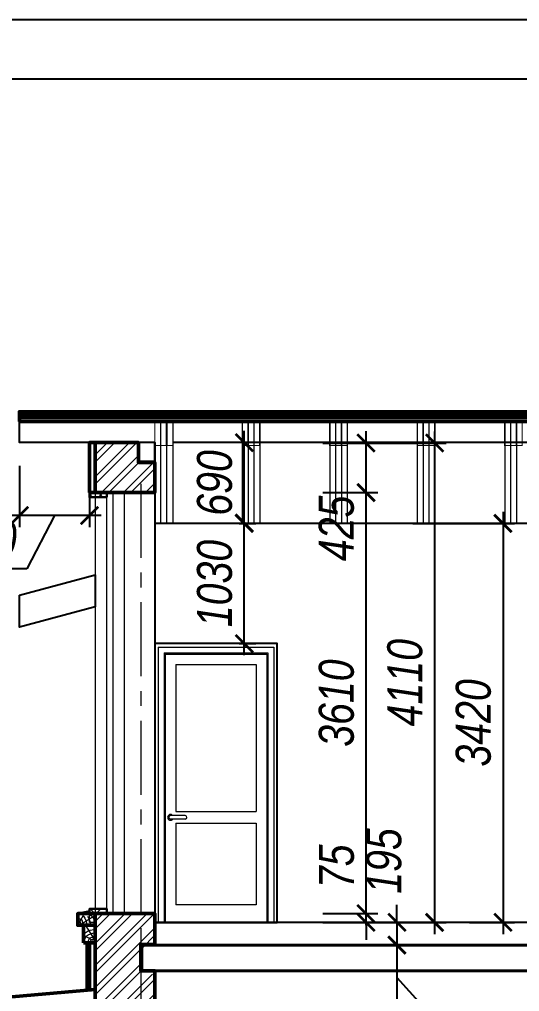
# Model space of a CAD drawing. Header units: millimetres. Extents: x 1582001 to 3303937, y 226471 to 491235.
# Drawn here: x 1882590 to 1886877, y 401720 to 410055 of the extents above; entities that cross this region are included whole.
import ezdxf

# ---------------------------------------------------------------- set-up
doc = ezdxf.new("R2010")
doc.units = ezdxf.units.MM
for name, pattern in [('CENTER', [50.8, 31.75, -6.35, 6.35, -6.35]), ('CONTI', [0]), ('невидимая', [9.525, 6.35, -3.175])]:
    doc.linetypes.add(name, pattern=pattern)
doc.layers.get('Defpoints').update_dxf_attribs({"color": 255, "lineweight": 30})
for name, color, linetype, lineweight in [('A-Wall-G', 22, 'Continuous', 50), ('Двери', 173, 'Continuous', 25), ('Кирпич', 253, 'Continuous', 9), ('Кровля', 232, 'Continuous', 25), ('Окна', 4, 'Continuous', 18), ('Оси', 251, 'CENTER', 9), ('Размеры', 7, 'Continuous', 18), ('Стены несущие', 7, 'Continuous', 40), ('Тонкая', 6, 'Continuous', 15), ('тонко', 200, 'Continuous', 13), ('Утеплитель', 145, 'Continuous', 9), ('Штриховка', 252, 'Continuous', 15)]:
    doc.layers.add(name, color=color, linetype=linetype, lineweight=lineweight)
doc.layers.add('Strichovki', color=251, linetype='Continuous')
doc.layers.add('Формуляр', color=138, linetype='Continuous')
doc.styles.add('Arch-Dim', font='ARIALNI.TTF', dxfattribs={"width": 0.98, "height": 300})
doc.styles.add('style', font='ARIALNI.TTF', dxfattribs={"width": 0.98, "height": 300})
doc.dimstyles.new('Aec-Arch-M-100', dxfattribs={"dimscale": 100, "dimtxt": 2.5, "dimasz": 1.5, "dimexe": 1.5, "dimexo": 1.5, "dimgap": 0.8, "dimtad": 1, "dimdec": 0, "dimzin": 3, "dimdsep": 46, "dimtxsty": 'Arch-Dim', "dimblk": 'ARCHTICK', "dimcen": 2.5, "dimazin": 2, "dimtfac": 0.75, "dimtdec": 0, "dimtix": 1, "dimtmove": 1, "dimatfit": 2, "dimfxl": 0, "dimtolj": 1, "dimtzin": 0, "dimarcsym": 0})
doc.dimstyles.new('М100', dxfattribs={"dimtxt": 600, "dimasz": 150, "dimexe": 100, "dimexo": 200, "dimgap": 100, "dimtad": 1, "dimdec": 0, "dimtxsty": 'style', "dimblk": 'ARCHTICK', "dimcen": 150, "dimdle": 100, "dimclrt": 256, "dimadec": 0, "dimazin": 0, "dimtfac": 1, "dimtdec": 0, "dimtmove": 1, "dimatfit": 3, "dimldrblk": 'NONE', "dimfxl": 0, "dimarcsym": 0})

# ---------------------------------------------------------------- blocks, each defined once
blk = doc.blocks.new('*U28')
h = blk.add_hatch()
h.set_pattern_fill('ANSI37', color=256, scale=20, angle=180, style=0)
h.set_pattern_definition([(225, (7204.86, 115358.71), (44.90128, -44.90128), []), (315, (7204.86, 115358.71), (44.90128, 44.90128), [])])
h.paths.add_polyline_path([(-3570.2, 50), (-3610.2, 50), (-3610.2, -100), (-3570.2, -100)])
h = blk.add_hatch()
h.set_pattern_fill('ANSI37', color=256, scale=20, angle=180, style=0)
h.set_pattern_definition([(225, (10215.04, 115358.71), (44.90128, -44.90128), []), (315, (10215.04, 115358.71), (44.90128, 44.90128), [])])
h.paths.add_polyline_path([(-40, 50), (-40, -50), (0, -50), (0, 50)])
for points in [[(0, -100), (-3610.2, -100), (-3610.2, 0), (0, 0)], [(0, -250), (-3610.2, -250), (-3610.2, -150), (0, -150)]]:
    blk.add_lwpolyline(points, close=True)
at = {"layer": 'Утеплитель', "lineweight": 30}
for points in [[(-3570.2, -100), (-3610.2, -100), (-3610.2, 50), (-3570.2, 50)], [(0, -100), (-40, -100), (-40, 50), (0, 50)]]:
    blk.add_lwpolyline(points, close=True, dxfattribs=at)
blk = doc.blocks.new('_ArchTick')
at = {"color": 0, "linetype": 'ByBlock', "const_width": 0.15}
blk.add_lwpolyline([(-0.5, -0.5), (0.5, 0.5)], dxfattribs=at)
blk = doc.blocks.new('*D574')
at = {"layer": 'Defpoints', "color": 0, "lineweight": -3, "transparency": 16777216}
for p in [(1885203.6, 402313.3), (1885203.6, 402118.3), (1885826.4, 402118.3)]:
    blk.add_point(p, dxfattribs=at)
at = {"layer": 'Размеры', "color": 0, "lineweight": -2, "transparency": 16777216}
for p, q in [((1885826.4, 402313.3), (1885826.4, 402463.3)), ((1885403.6, 402313.3), (1885926.4, 402313.3)), ((1885826.4, 402313.3), (1885826.4, 402118.3)), ((1885403.6, 402118.3), (1885926.4, 402118.3)), ((1885826.4, 402118.3), (1885826.4, 401968.3))]:
    blk.add_line(p, q, dxfattribs=at)
at = {"layer": 'Размеры', "color": 0, "lineweight": -2, "transparency": 16777216, "xscale": 150, "yscale": 150, "zscale": 150}
for p, rotation in [((1885826.4, 402313.3), 270), ((1885826.4, 402118.3), 90)]:
    blk.add_blockref('_ArchTick', p, dxfattribs=dict(at, rotation=rotation))
at = {"layer": 'Размеры', "transparency": 16777216, "insert": (1885715.2, 402839.5), "char_height": 300, "attachment_point": 5, "rotation": 90, "style": 'style'}
blk.add_mtext('195', dxfattribs=at)
blk = doc.blocks.new('_None')
blk = doc.blocks.new('*D575')
at = {"layer": 'Defpoints', "color": 0, "lineweight": -3, "ltscale": 100, "transparency": 16777216}
for p in [(1884992, 406423.3), (1885525.7, 402313.3), (1886148.5, 402313.3)]:
    blk.add_point(p, dxfattribs=at)
at = {"layer": 'Размеры', "color": 0, "lineweight": -2, "ltscale": 100, "transparency": 16777216}
for p, q in [((1886148.5, 406523.3), (1886148.5, 402213.3)), ((1885192, 406423.3), (1886248.5, 406423.3)), ((1885725.7, 402313.3), (1886248.5, 402313.3))]:
    blk.add_line(p, q, dxfattribs=at)
at = {"layer": 'Размеры', "color": 0, "lineweight": -2, "ltscale": 100, "transparency": 16777216, "xscale": 150, "yscale": 150, "zscale": 150}
for p, rotation in [((1886148.5, 406423.3), 90), ((1886148.5, 402313.3), 270)]:
    blk.add_blockref('_ArchTick', p, dxfattribs=dict(at, rotation=rotation))
at = {"layer": 'Размеры', "ltscale": 100, "transparency": 16777216, "insert": (1885895.3, 404368.3), "char_height": 300, "attachment_point": 5, "rotation": 90, "style": 'style'}
blk.add_mtext('4110', dxfattribs=at)
blk = doc.blocks.new('*D576')
at = {"layer": 'Defpoints', "color": 0, "lineweight": -3, "transparency": 16777216}
for p in [(1884992, 402388.3), (1885561.5, 402388.3), (1884992, 402313.3)]:
    blk.add_point(p, dxfattribs=at)
at = {"layer": 'Размеры', "color": 0, "lineweight": -2, "transparency": 16777216}
for p, q in [((1885561.5, 402388.3), (1885561.5, 402538.3)), ((1885192, 402388.3), (1885661.5, 402388.3)), ((1885561.5, 402313.3), (1885561.5, 402388.3)), ((1885192, 402313.3), (1885661.5, 402313.3)), ((1885561.5, 402313.3), (1885561.5, 402163.3))]:
    blk.add_line(p, q, dxfattribs=at)
at = {"layer": 'Размеры', "color": 0, "lineweight": -2, "transparency": 16777216, "xscale": 150, "yscale": 150, "zscale": 150}
for p, rotation in [((1885561.5, 402388.3), 270), ((1885561.5, 402313.3), 90)]:
    blk.add_blockref('_ArchTick', p, dxfattribs=dict(at, rotation=rotation))
at = {"layer": 'Размеры', "transparency": 16777216, "insert": (1885308.9, 402794.2), "char_height": 300, "attachment_point": 5, "rotation": 90, "style": 'style'}
blk.add_mtext('75', dxfattribs=at)
blk = doc.blocks.new('*D577')
at = {"layer": 'Defpoints', "color": 0, "lineweight": -3, "transparency": 16777216}
for p in [(1884992, 405998.3), (1885561.5, 405998.3), (1884992, 402388.3)]:
    blk.add_point(p, dxfattribs=at)
at = {"layer": 'Размеры', "color": 0, "lineweight": -2, "transparency": 16777216}
for p, q in [((1885561.5, 402288.3), (1885561.5, 406098.3)), ((1885192, 405998.3), (1885661.5, 405998.3)), ((1885192, 402388.3), (1885661.5, 402388.3))]:
    blk.add_line(p, q, dxfattribs=at)
at = {"layer": 'Размеры', "color": 0, "lineweight": -2, "transparency": 16777216, "xscale": 150, "yscale": 150, "zscale": 150}
for p, rotation in [((1885561.5, 405998.3), 90), ((1885561.5, 402388.3), 270)]:
    blk.add_blockref('_ArchTick', p, dxfattribs=dict(at, rotation=rotation))
at = {"layer": 'Размеры', "transparency": 16777216, "insert": (1885308.3, 404193.3), "char_height": 300, "attachment_point": 5, "rotation": 90, "style": 'style'}
blk.add_mtext('3610', dxfattribs=at)
blk = doc.blocks.new('*D578')
at = {"layer": 'Defpoints', "color": 0, "lineweight": -3, "transparency": 16777216}
for p in [(1884992, 406423.5), (1885561.5, 406423.5), (1884992, 405998.5)]:
    blk.add_point(p, dxfattribs=at)
at = {"layer": 'Размеры', "color": 0, "lineweight": -2, "transparency": 16777216}
for p, q in [((1885561.5, 405898.5), (1885561.5, 406523.5)), ((1885192, 406423.5), (1885661.5, 406423.5)), ((1885192, 405998.5), (1885661.5, 405998.5))]:
    blk.add_line(p, q, dxfattribs=at)
at = {"layer": 'Размеры', "color": 0, "lineweight": -2, "transparency": 16777216, "xscale": 150, "yscale": 150, "zscale": 150}
for p, rotation in [((1885561.5, 406423.5), 90), ((1885561.5, 405998.5), 270)]:
    blk.add_blockref('_ArchTick', p, dxfattribs=dict(at, rotation=rotation))
at = {"layer": 'Размеры', "transparency": 16777216, "insert": (1885308.3, 405691.5), "char_height": 300, "attachment_point": 5, "rotation": 90, "style": 'style'}
blk.add_mtext('425', dxfattribs=at)
blk = doc.blocks.new('*D579')
at = {"layer": 'Defpoints', "color": 0, "lineweight": -3, "transparency": 16777216}
for p in [(1885761.5, 405733.3), (1886248.5, 402313.3), (1886735.5, 402313.3)]:
    blk.add_point(p, dxfattribs=at)
at = {"layer": 'Размеры', "color": 0, "lineweight": -2, "transparency": 16777216}
for p, q in [((1886735.5, 405833.3), (1886735.5, 402213.3)), ((1885961.5, 405733.3), (1886835.5, 405733.3)), ((1886448.5, 402313.3), (1886835.5, 402313.3))]:
    blk.add_line(p, q, dxfattribs=at)
at = {"layer": 'Размеры', "color": 0, "lineweight": -2, "transparency": 16777216, "xscale": 150, "yscale": 150, "zscale": 150}
for p, rotation in [((1886735.5, 405733.3), 90), ((1886735.5, 402313.3), 270)]:
    blk.add_blockref('_ArchTick', p, dxfattribs=dict(at, rotation=rotation))
at = {"layer": 'Размеры', "transparency": 16777216, "insert": (1886482.3, 404023.3), "char_height": 300, "attachment_point": 5, "rotation": 90, "style": 'style'}
blk.add_mtext('3420', dxfattribs=at)
blk = doc.blocks.new('*D586')
at = {"layer": 'Defpoints', "color": 0, "lineweight": -3, "transparency": 16777216}
for p in [(1882589.9, 406426.3), (1883189.9, 406426.3), (1882589.9, 405801.3)]:
    blk.add_point(p, dxfattribs=at)
at = {"layer": 'Размеры', "color": 0, "lineweight": -2, "transparency": 16777216}
for p, q in [((1882589.9, 406226.3), (1882589.9, 405701.3)), ((1883189.9, 406226.3), (1883189.9, 405701.3)), ((1883289.9, 405801.3), (1882489.9, 405801.3)), ((1882889.9, 405801.3), (1882654.4, 405345)), ((1882654.4, 405345), (1881917.3, 405345))]:
    blk.add_line(p, q, dxfattribs=at)
at = {"layer": 'Размеры', "color": 0, "lineweight": -2, "transparency": 16777216, "xscale": 150, "yscale": 150, "zscale": 150, "rotation": 180}
blk.add_blockref('_ArchTick', (1882589.9, 405801.3), dxfattribs=at)
at = {"layer": 'Размеры', "color": 0, "lineweight": -2, "transparency": 16777216, "xscale": 150, "yscale": 150, "zscale": 150}
blk.add_blockref('_ArchTick', (1883189.9, 405801.3), dxfattribs=at)
at = {"layer": 'Размеры', "transparency": 16777216, "insert": (1882285.9, 405598.2), "char_height": 300, "attachment_point": 5, "style": 'style'}
blk.add_mtext('600', dxfattribs=at)
blk = doc.blocks.new('*D587')
at = {"layer": 'Defpoints', "color": 0, "lineweight": -3, "transparency": 16777216}
for p in [(1881555.4, 405998.3), (1882589.9, 405998.3), (1882589.9, 405038.3)]:
    blk.add_point(p, dxfattribs=at)
at = {"layer": 'Размеры', "color": 0, "lineweight": -2, "transparency": 16777216}
for p, q in [((1881555.4, 404938.3), (1881555.4, 406098.3)), ((1882389.9, 405998.3), (1881455.4, 405998.3)), ((1882389.9, 405038.3), (1881455.4, 405038.3))]:
    blk.add_line(p, q, dxfattribs=at)
at = {"layer": 'Размеры', "color": 0, "lineweight": -2, "transparency": 16777216, "xscale": 150, "yscale": 150, "zscale": 150}
for p, rotation in [((1881555.4, 405998.3), 90), ((1881555.4, 405038.3), 270)]:
    blk.add_blockref('_ArchTick', p, dxfattribs=dict(at, rotation=rotation))
at = {"layer": 'Размеры', "transparency": 16777216, "insert": (1881302.2, 405518.3), "char_height": 300, "attachment_point": 5, "rotation": 90, "style": 'style'}
blk.add_mtext('960', dxfattribs=at)
blk = doc.blocks.new('*D589')
at = {"layer": 'Defpoints', "color": 0, "lineweight": -3, "transparency": 16777216}
for p in [(1882589.9, 405038.3), (1881555.4, 402388.3), (1882289.9, 402388.3)]:
    blk.add_point(p, dxfattribs=at)
at = {"layer": 'Размеры', "color": 0, "lineweight": -2, "transparency": 16777216}
for p, q in [((1881555.4, 405138.3), (1881555.4, 402288.3)), ((1882389.9, 405038.3), (1881455.4, 405038.3)), ((1882089.9, 402388.3), (1881455.4, 402388.3))]:
    blk.add_line(p, q, dxfattribs=at)
at = {"layer": 'Размеры', "color": 0, "lineweight": -2, "transparency": 16777216, "xscale": 150, "yscale": 150, "zscale": 150}
for p, rotation in [((1881555.4, 405038.3), 90), ((1881555.4, 402388.3), 270)]:
    blk.add_blockref('_ArchTick', p, dxfattribs=dict(at, rotation=rotation))
at = {"layer": 'Размеры', "transparency": 16777216, "insert": (1881302.2, 403713.3), "char_height": 300, "attachment_point": 5, "rotation": 90, "style": 'style'}
blk.add_mtext('2650', dxfattribs=at)
blk = doc.blocks.new('*D814')
at = {"layer": 'Defpoints', "color": 0, "lineweight": -3, "transparency": 16777216}
for p in [(1884274.9, 405733.6), (1884517.2, 405733.6), (1884274.9, 404703.3)]:
    blk.add_point(p, dxfattribs=at)
at = {"layer": 'Размеры', "color": 0, "lineweight": -2, "transparency": 16777216}
for p, q in [((1884517.2, 404603.3), (1884517.2, 405833.6)), ((1884474.9, 405733.6), (1884617.2, 405733.6)), ((1884474.9, 404703.3), (1884617.2, 404703.3))]:
    blk.add_line(p, q, dxfattribs=at)
at = {"layer": 'Размеры', "color": 0, "lineweight": -2, "transparency": 16777216, "xscale": 150, "yscale": 150, "zscale": 150}
for p, rotation in [((1884517.2, 405733.6), 90), ((1884517.2, 404703.3), 270)]:
    blk.add_blockref('_ArchTick', p, dxfattribs=dict(at, rotation=rotation))
at = {"layer": 'Размеры', "transparency": 16777216, "insert": (1884264, 405218.5), "char_height": 300, "attachment_point": 5, "rotation": 90, "style": 'style'}
blk.add_mtext('1030', dxfattribs=at)
blk = doc.blocks.new('*D815')
at = {"layer": 'Defpoints', "color": 0, "lineweight": -3, "transparency": 16777216}
for p in [(1884517.2, 406426.3), (1889993.6, 406426.3), (1884274.9, 405736.6)]:
    blk.add_point(p, dxfattribs=at)
at = {"layer": 'Размеры', "color": 0, "lineweight": -2, "transparency": 16777216}
for p, q in [((1884517.2, 405636.6), (1884517.2, 406526.3)), ((1889793.6, 406426.3), (1884417.2, 406426.3)), ((1884474.9, 405736.6), (1884617.2, 405736.6))]:
    blk.add_line(p, q, dxfattribs=at)
at = {"layer": 'Размеры', "color": 0, "lineweight": -2, "transparency": 16777216, "xscale": 150, "yscale": 150, "zscale": 150}
for p, rotation in [((1884517.2, 406426.3), 90), ((1884517.2, 405736.6), 270)]:
    blk.add_blockref('_ArchTick', p, dxfattribs=dict(at, rotation=rotation))
at = {"layer": 'Размеры', "transparency": 16777216, "insert": (1884264, 406080.9), "char_height": 300, "attachment_point": 5, "rotation": 90, "style": 'style'}
blk.add_mtext('690', dxfattribs=at)
blk = doc.blocks.new('*D816')
at = {"color": 0, "lineweight": -2, "ltscale": 100, "transparency": 16777216}
for p, q in [((1885826.4, 402118.3), (1885826.4, 401563.3)), ((1885866.1, 402118.3), (1885976.4, 402118.3)), ((1885826.4, 401840.8), (1886291.6, 401327)), ((1885474.1, 401563.3), (1885976.4, 401563.3)), ((1886291.6, 401327), (1886291.6, 400617.3))]:
    blk.add_line(p, q, dxfattribs=at)
at = {"layer": 'Defpoints', "color": 0, "lineweight": -3, "ltscale": 100, "transparency": 16777216}
for p in [(1885716.1, 402118.3), (1885324.1, 401563.3), (1885826.4, 401563.3)]:
    blk.add_point(p, dxfattribs=at)
at = {"color": 0, "lineweight": -2, "ltscale": 100, "transparency": 16777216, "xscale": 150, "yscale": 150, "zscale": 150}
for p, rotation in [((1885826.4, 402118.3), 90), ((1885826.4, 401563.3), 270)]:
    blk.add_blockref('_ArchTick', p, dxfattribs=dict(at, rotation=rotation))
at = {"color": 0, "ltscale": 100, "transparency": 16777216, "insert": (1886058.4, 400972.1), "char_height": 300, "attachment_point": 5, "rotation": 90, "style": 'Arch-Dim'}
blk.add_mtext('\\A1;400', dxfattribs=at)

msp = doc.modelspace()

# ---------------------------------------------------------------- hatches: boundary and pattern name
at = {"layer": 'Кирпич'}
h = msp.add_hatch(dxfattribs=at)
h.set_pattern_fill('ANSI32', color=0, scale=14, style=0)
h.set_pattern_definition([(45, (345157.06, 64436.65), (-94.292689, 94.292689), []), (45, (345219.93, 64436.65), (-94.292689, 94.292689), [])])
h.paths.add_polyline_path([(1883239.9, 406426.3), (1883609.9, 406426.3), (1883609.9, 406256.3), (1883749.9, 406256.3), (1883749.9, 405998.5), (1883239.9, 405998.5)])
h = msp.add_hatch(dxfattribs=at)
h.set_pattern_fill('ANSI32', color=0, scale=14, style=0)
h.set_pattern_definition([(45, (521407.74, 138055.65), (-94.292689, 94.292689), []), (45, (521470.6, 138055.65), (-94.292689, 94.292689), [])])
h.paths.add_polyline_path([(1883749.9, 402388.3), (1883629.9, 402388.3), (1883629.9, 402093.3), (1883749.9, 402093.3)])
h.paths.add_polyline_path([(1883629.9, 402388.3), (1883239.9, 402388.3), (1883239.9, 402313.3), (1883239.9, 402063.3), (1883239.9, 401738.3), (1883239.9, 401563.3), (1883629.9, 401563.3)])
h.paths.add_polyline_path([(1883749.9, 401868.3), (1883629.9, 401868.3), (1883629.9, 401563.3), (1883749.9, 401563.3)])

# ---------------------------------------------------------------- linework, layer by layer
for p, q in [((1883749.9, 406083.3), (1883749.9, 402388.3)), ((1890489.9, 402313.3), (1883749.9, 402313.3))]:
    msp.add_line(p, q)
at = {"layer": 'A-Wall-G', "color": 0, "ltscale": 100}
for p, q in [((1890439.9, 406666.3), (1882589.9, 406666.3)), ((1890439.9, 406641.3), (1882589.9, 406641.3)), ((1883239.9, 401738.3), (1881839.9, 401613.3))]:
    msp.add_line(p, q, dxfattribs=at)
at = {"layer": 'A-Wall-G', "ltscale": 100}
for p, q in [((1883169.9, 402388.3), (1883749.9, 402388.3)), ((1883169.9, 402388.3), (1883749.9, 402388.3)), ((1883239.9, 402288.3), (1883089.9, 402288.3)), ((1883239.9, 402288.3), (1883089.9, 402288.3)), ((1883139.9, 402288.3), (1883139.9, 402138.3)), ((1883139.9, 402288.3), (1883139.9, 402138.3)), ((1883139.9, 402138.3), (1883239.9, 402138.3)), ((1883139.9, 402138.3), (1883239.9, 402138.3)), ((1883169.9, 402138.3), (1883169.9, 401988.3)), ((1883169.9, 402138.3), (1883169.9, 401732.1)), ((1883189.9, 402138.3), (1883189.9, 401988.3)), ((1883189.9, 402138.3), (1883189.9, 401733.9))]:
    msp.add_line(p, q, dxfattribs=at)
at = {"layer": 'A-Wall-G', "color": 0, "ltscale": 100}
msp.add_lwpolyline([(1882589.9, 406606.3), (1882589.9, 406691.3), (1890439.9, 406691.3), (1890439.9, 406606.3), (1882589.9, 406606.3)], dxfattribs=at)
at = {"layer": 'A-Wall-G', "ltscale": 100}
msp.add_lwpolyline([(1883189.9, 405998.5), (1883239.9, 405998.5), (1883239.9, 406426.3), (1883189.9, 406426.3)], close=True, dxfattribs=at)
for points in [[(1883239.9, 406426.3), (1883609.9, 406426.3), (1883609.9, 406256.3), (1883749.9, 406256.3), (1883749.9, 405998.5), (1883749.9, 405998.5), (1883749.9, 405998.5), (1883749.9, 405998.5), (1883749.9, 405998.5), (1883239.9, 405998.5), (1883239.9, 406426.3)], [(1883239.9, 402288.3), (1883089.9, 402288.3), (1883089.9, 402388.3), (1883239.9, 402388.3), (1883239.9, 402288.3)], [(1883239.9, 402288.3), (1883089.9, 402288.3), (1883089.9, 402388.3), (1883239.9, 402388.3), (1883239.9, 402288.3)], [(1883239.9, 401463.3), (1883239.9, 402388.3), (1883749.9, 402388.3), (1883749.9, 402123.3), (1883629.9, 402123.3), (1883629.9, 401898.3), (1883749.9, 401898.3), (1883749.9, 401563.3)]]:
    msp.add_lwpolyline(points, dxfattribs=at)
at = {"layer": 'Strichovki'}
msp.add_line((1883189.9, 402408.3), (1883089.9, 402388.3), dxfattribs=at)
at = {"layer": 'Двери', "color": 0}
msp.add_lwpolyline([(1883749.9, 402313.3), (1884799.9, 402313.3), (1884799.9, 404703.3), (1883749.9, 404703.3)], close=True, dxfattribs=at)
at = {"layer": 'Кровля'}
for points in [[(1882589.9, 406606.3), (1890629.9, 406606.3), (1890629.9, 406426.3), (1889939.9, 406426.3)], [(1883749.9, 406426.3), (1882589.9, 406426.3), (1882589.9, 406606.3)], [(1883749.9, 406426.3), (1883749.9, 406426.3), (1883749.9, 405735.6), (1890489.9, 405735.6), (1890489.9, 406426.3), (1889939.9, 406426.3)], [(1883799.9, 406426.3), (1883799.9, 406426.3)], [(1883799.9, 406426.3), (1883799.9, 406426.3)], [(1883856.2, 406426.3), (1883849.9, 406426.3)], [(1883856.2, 406426.3), (1883849.9, 406426.3)], [(1884599.9, 406426.3), (1883906.2, 406426.3)], [(1884599.9, 406426.3), (1883906.2, 406426.3)], [(1885249.9, 406426.3), (1884649.9, 406426.3)], [(1885249.9, 406426.3), (1884649.9, 406426.3)], [(1885299.9, 406426.3), (1885299.9, 406426.3)], [(1885299.9, 406426.3), (1885299.9, 406426.3)], [(1885349.9, 406426.3), (1885349.9, 406426.3)], [(1885349.9, 406426.3), (1885349.9, 406426.3)], [(1885999.9, 406426.3), (1885399.9, 406426.3)], [(1885999.9, 406426.3), (1885399.9, 406426.3)], [(1886049.9, 406426.3), (1886049.9, 406426.3)], [(1886049.9, 406426.3), (1886049.9, 406426.3)], [(1886099.9, 406426.3), (1886099.9, 406426.3)], [(1886099.9, 406426.3), (1886099.9, 406426.3)], [(1886749.9, 406426.3), (1886149.9, 406426.3)], [(1886749.9, 406426.3), (1886149.9, 406426.3)], [(1886799.9, 406426.3), (1886799.9, 406426.3)], [(1886799.9, 406426.3), (1886799.9, 406426.3)], [(1886849.9, 406426.3), (1886849.9, 406426.3)], [(1886849.9, 406426.3), (1886849.9, 406426.3)], [(1882589.9, 405118.7), (1883239.9, 405293.2), (1883239.9, 405018.9), (1882589.9, 404844.7), (1882589.9, 405118.7)]]:
    msp.add_lwpolyline(points, dxfattribs=at)
msp.add_lwpolyline([(1883609.9, 406266.3), (1883749.9, 406266.3), (1883749.9, 406426.3), (1883609.9, 406426.3)], close=True, dxfattribs=at)
at = {"layer": 'Оси', "ltscale": 20}
msp.add_line((1883629.9, 406074.4), (1883629.9, 397034.3), dxfattribs=at)
at = {"layer": 'Размеры', "color": 0, "ltscale": 100}
for points in [[(1883799.9, 406606.3), (1883799.9, 405735.6)], [(1883849.9, 406606.3), (1883849.9, 405735.6)], [(1883906.2, 406606.3), (1883906.2, 405735.6)], [(1884499.9, 406606.3), (1884499.9, 405735.6)], [(1884549.9, 406606.3), (1884549.9, 405735.6)], [(1884599.9, 406606.3), (1884599.9, 405735.6)], [(1884649.9, 406606.3), (1884649.9, 405735.6)], [(1885249.9, 406606.3), (1885249.9, 405735.6)], [(1885299.9, 406606.3), (1885299.9, 405735.6)], [(1885349.9, 406606.3), (1885349.9, 405735.6)], [(1885399.9, 406606.3), (1885399.9, 405735.6)], [(1885999.9, 406606.3), (1885999.9, 405735.6)], [(1886049.9, 406606.3), (1886049.9, 405735.6)], [(1886099.9, 406606.3), (1886099.9, 405735.6)], [(1886149.9, 406606.3), (1886149.9, 405735.6)], [(1886749.9, 406606.3), (1886749.9, 405735.6)], [(1886799.9, 406606.3), (1886799.9, 405735.6)], [(1886849.9, 406606.3), (1886849.9, 405735.6)]]:
    msp.add_lwpolyline(points, dxfattribs=at)
at = {"layer": 'Стены несущие'}
msp.add_lwpolyline([(1883639.9, 401898.3), (1890599.9, 401898.3), (1890599.9, 402118.3), (1883639.9, 402118.3)], close=True, dxfattribs=at)
at = {"layer": 'Тонкая'}
for points, const_width in [([(1883749.9, 406606.3), (1883749.9, 406401.4), (1883799.9, 406401.4), (1883799.9, 406606.3), (1883749.9, 406606.3)], 10), ([(1883799.9, 406606.3), (1883799.9, 406401.4), (1883849.9, 406401.4), (1883849.9, 406606.3), (1883799.9, 406606.3)], 10), ([(1883856.2, 406606.3), (1883856.2, 406401.4), (1883906.2, 406401.4), (1883906.2, 406606.3), (1883856.2, 406606.3)], 10), ([(1884499.9, 406606.3), (1884499.9, 406401.4), (1884549.9, 406401.4), (1884549.9, 406606.3), (1884499.9, 406606.3)], 10), ([(1884549.9, 406606.3), (1884549.9, 406401.4), (1884599.9, 406401.4), (1884599.9, 406606.3), (1884549.9, 406606.3)], 10), ([(1884599.9, 406606.3), (1884599.9, 406401.4), (1884649.9, 406401.4), (1884649.9, 406606.3), (1884599.9, 406606.3)], 10), ([(1885249.9, 406606.3), (1885249.9, 406401.4), (1885299.9, 406401.4), (1885299.9, 406606.3), (1885249.9, 406606.3)], 10), ([(1885299.9, 406606.3), (1885299.9, 406401.4), (1885349.9, 406401.4), (1885349.9, 406606.3), (1885299.9, 406606.3)], 10), ([(1885349.9, 406606.3), (1885349.9, 406401.4), (1885399.9, 406401.4), (1885399.9, 406606.3), (1885349.9, 406606.3)], 10), ([(1885999.9, 406606.3), (1885999.9, 406401.4), (1886049.9, 406401.4), (1886049.9, 406606.3), (1885999.9, 406606.3)], 10), ([(1886049.9, 406606.3), (1886049.9, 406401.4), (1886099.9, 406401.4), (1886099.9, 406606.3), (1886049.9, 406606.3)], 10), ([(1886099.9, 406606.3), (1886099.9, 406401.4), (1886149.9, 406401.4), (1886149.9, 406606.3), (1886099.9, 406606.3)], 10), ([(1886749.9, 406606.3), (1886749.9, 406401.4), (1886799.9, 406401.4), (1886799.9, 406606.3), (1886749.9, 406606.3)], 10), ([(1886799.9, 406606.3), (1886799.9, 406401.4), (1886849.9, 406401.4), (1886849.9, 406606.3), (1886799.9, 406606.3)], 10), ([(1886849.9, 406606.3), (1886849.9, 406401.4), (1886899.9, 406401.4), (1886899.9, 406606.3), (1886849.9, 406606.3)], 10), ([(1883189.9, 402428.3), (1883189.9, 402408.3), (1883085.4, 402389.8), (1883085.4, 402380.7), (1883087.2, 402385.1), (1883088.6, 402383.9)], 1), ([(1883189.9, 402428.3), (1883189.9, 402408.3), (1883085.4, 402389.8), (1883085.4, 402380.7), (1883087.2, 402385.1), (1883088.6, 402383.9)], 1)]:
    msp.add_lwpolyline(points, dxfattribs=dict(at, const_width=const_width))
at = {"layer": 'тонко', "color": 0, "linetype": 'невидимая', "ltscale": 50}
for p, q in [((1884799.9, 404703.3), (1883749.9, 404703.3)), ((1883749.9, 404703.3), (1883749.9, 402313.3)), ((1884799.9, 404703.3), (1884799.9, 402313.3))]:
    msp.add_line(p, q, dxfattribs=at)
at = {"layer": 'тонко', "color": 0}
for p, q in [((1883779.9, 404673.3), (1883779.9, 402313.3)), ((1883779.9, 404673.3), (1884769.9, 404673.3)), ((1884769.9, 404673.3), (1884769.9, 402313.3)), ((1883829.9, 404623.3), (1883829.9, 402313.3)), ((1883829.9, 404623.3), (1884719.9, 404623.3)), ((1883839.9, 404613.3), (1883839.9, 402313.3)), ((1883839.9, 404613.3), (1884709.9, 404613.3)), ((1884709.9, 404613.3), (1884709.9, 402313.3)), ((1884719.9, 404623.3), (1884719.9, 402313.3)), ((1883929.9, 404523.3), (1883929.9, 403263.3)), ((1883929.9, 404523.3), (1884619.9, 404523.3)), ((1884619.9, 404523.3), (1884619.9, 403263.3)), ((1883929.9, 403263.3), (1884619.9, 403263.3)), ((1884010.4, 403228.3), (1883885.4, 403228.3)), ((1884010.4, 403198.3), (1883885.4, 403198.3)), ((1883929.9, 403163.3), (1883929.9, 402463.3)), ((1883929.9, 403163.3), (1884619.9, 403163.3)), ((1884619.9, 403163.3), (1884619.9, 402463.3)), ((1884619.9, 402463.3), (1883929.9, 402463.3)), ((1884799.9, 402313.3), (1883749.9, 402313.3))]:
    msp.add_line(p, q, dxfattribs=at)
for centre, radius, start, end in [((1883885.4, 403213.3), 25, 36.8699, 323.1301), ((1883885.4, 403213.3), 15, 90, 270), ((1884010.4, 403213.3), 15, 270, 90)]:
    msp.add_arc(centre, radius, start, end, dxfattribs=at)
at = {"layer": 'Утеплитель'}
msp.add_lwpolyline([(1883189.9, 402388.3), (1883239.9, 402388.3), (1883239.9, 402313.3), (1883189.9, 402313.3)], close=True, dxfattribs=at)
at = {"layer": 'Формуляр'}
msp.add_lwpolyline([(1876000.3, 410054.8), (1918000.3, 410054.8), (1918000.3, 380354.9), (1876000.3, 380354.9)], close=True, dxfattribs=at)
at = {"layer": 'Формуляр', "color": 0}
msp.add_lwpolyline([(1878000.3, 380854.9), (1878000.3, 409544.8), (1917500.3, 409544.8), (1917500.3, 380854.9)], close=True, dxfattribs=at)
at = {"layer": 'Штриховка', "linetype": 'CONTI', "ltscale": 20}
for p, q in [((1883089.6, 402351.1), (1883112.3, 402341.7)), ((1883089.6, 402351.1), (1883112.3, 402341.7)), ((1883089.6, 402331.2), (1883108.1, 402323.5)), ((1883089.6, 402331.2), (1883108.1, 402323.5)), ((1883102.8, 402309.9), (1883139, 402373.8)), ((1883102.8, 402309.9), (1883139, 402373.8)), ((1883108.1, 402323.5), (1883112.8, 402311)), ((1883108.1, 402323.5), (1883112.8, 402311)), ((1883112.3, 402341.7), (1883125.6, 402336.2)), ((1883112.3, 402341.7), (1883125.6, 402336.2)), ((1883122.9, 402300.8), (1883230.1, 402368.1)), ((1883122.9, 402300.8), (1883230.1, 402368.1)), ((1883125.6, 402336.2), (1883131.1, 402315.2)), ((1883125.6, 402336.2), (1883131.1, 402315.2)), ((1883131.1, 402315.2), (1883130.5, 402297)), ((1883131.1, 402315.2), (1883130.5, 402297)), ((1883137.8, 402366.2), (1883149.8, 402349.5)), ((1883137.8, 402366.2), (1883149.8, 402349.5)), ((1883149.8, 402349.5), (1883159.7, 402330.3)), ((1883149.8, 402349.5), (1883159.7, 402330.3)), ((1883159.7, 402330.3), (1883167.5, 402301.1)), ((1883159.7, 402330.3), (1883167.5, 402301.1)), ((1883174.3, 402366.2), (1883183.1, 402350.6)), ((1883174.3, 402366.2), (1883183.1, 402350.6)), ((1883183.1, 402350.6), (1883189.6, 402333.4)), ((1883183.1, 402350.6), (1883189.6, 402333.4)), ((1883189.6, 402333.4), (1883196.9, 402301.2)), ((1883189.6, 402333.4), (1883196.9, 402301.2)), ((1883190.7, 402382.1), (1883213.7, 402366.9)), ((1883190.7, 402382.1), (1883213.7, 402366.9)), ((1883213.7, 402366.9), (1883225.6, 402343.9)), ((1883213.7, 402366.9), (1883225.6, 402343.9)), ((1883100.9, 402298.5), (1883120.3, 402288.3)), ((1883100.9, 402298.5), (1883120.3, 402288.3)), ((1883112.8, 402295.9), (1883111.2, 402288.3)), ((1883112.8, 402295.9), (1883111.2, 402288.3)), ((1883112.8, 402311), (1883112.8, 402295.9)), ((1883112.8, 402311), (1883112.8, 402295.9)), ((1883130.5, 402297), (1883130.5, 402288.3)), ((1883130.5, 402297), (1883130.5, 402288.3)), ((1883227.5, 402179.3), (1883160.1, 402286.5)), ((1883227.5, 402179.3), (1883160.1, 402286.5)), ((1883162.1, 402230.6), (1883177.7, 402239.5)), ((1883162.1, 402230.6), (1883177.7, 402239.5)), ((1883177.7, 402239.5), (1883194.8, 402246)), ((1883177.7, 402239.5), (1883194.8, 402246)), ((1883194.8, 402246), (1883227, 402253.2)), ((1883194.8, 402246), (1883227, 402253.2)), ((1883196.9, 402301.2), (1883199.3, 402288.3)), ((1883196.9, 402301.2), (1883199.3, 402288.3)), ((1883146.1, 402213.5), (1883162.1, 402230.6)), ((1883146.1, 402213.5), (1883162.1, 402230.6)), ((1883146.1, 402157.2), (1883162.1, 402194.2)), ((1883146.1, 402157.2), (1883162.1, 402194.2)), ((1883218.3, 402159.1), (1883154.5, 402195.4)), ((1883218.3, 402159.1), (1883154.5, 402195.4)), ((1883162.1, 402194.2), (1883178.7, 402206.2)), ((1883162.1, 402194.2), (1883178.7, 402206.2)), ((1883177.2, 402146), (1883186.5, 402168.7)), ((1883177.2, 402146), (1883186.5, 402168.7)), ((1883178.7, 402206.2), (1883198, 402216.1)), ((1883178.7, 402206.2), (1883198, 402216.1)), ((1883186.5, 402168.7), (1883192, 402181.9)), ((1883186.5, 402168.7), (1883192, 402181.9)), ((1883192, 402181.9), (1883213, 402187.4)), ((1883192, 402181.9), (1883213, 402187.4)), ((1883197, 402146), (1883204.7, 402164.5)), ((1883197, 402146), (1883204.7, 402164.5)), ((1883198, 402216.1), (1883227.1, 402223.9)), ((1883198, 402216.1), (1883227.1, 402223.9)), ((1883204.7, 402164.5), (1883217.2, 402169.2)), ((1883204.7, 402164.5), (1883217.2, 402169.2)), ((1883213, 402187.4), (1883231.3, 402186.9)), ((1883213, 402187.4), (1883231.3, 402186.9)), ((1883217.2, 402169.2), (1883232.3, 402169.2)), ((1883217.2, 402169.2), (1883232.3, 402169.2))]:
    msp.add_line(p, q, dxfattribs=at)

# ---------------------------------------------------------------- block references
at = {"layer": 'Окна', "xscale": -1, "rotation": 90}
msp.add_blockref('*U28', (1883239.9, 402388.3), dxfattribs=at)

# ---------------------------------------------------------------- dimensions: what is measured, and where the dimension line sits
at = {"ltscale": 100}
dim = msp.add_linear_dim(base=(1885826.4, 401563.3), p1=(1885716.1, 402118.3), p2=(1885324.1, 401563.3), angle=90, text='400', dimstyle='Aec-Arch-M-100', override={"dimscale": 100, "dimsah": 1}, dxfattribs=at)
dim.commit()
dim.dimension.update_dxf_attribs({"geometry": '*D816', "text_midpoint": (1886291.6, 401247), "dimtype": 160})
at = {"layer": 'Размеры'}
for base, p1, p2, picture, middle in [((1884517.2, 406426.3), (1884274.9, 405736.6), (1889993.6, 406426.3), '*D815', (1884517.2, 406080.9)), ((1885561.5, 406423.5), (1884992, 405998.5), (1884992, 406423.5), '*D578', (1885561.5, 405691.5)), ((1885826.4, 402118.3), (1885203.6, 402313.3), (1885203.6, 402118.3), '*D574', (1885968.4, 402839.5)), ((1885561.5, 402388.3), (1884992, 402313.3), (1884992, 402388.3), '*D576', (1885561.5, 402794.2))]:
    dim = msp.add_linear_dim(base=base, p1=p1, p2=p2, angle=90, dimstyle='М100', override={"dimtxt": 250}, dxfattribs=at)
    dim.commit()
    dim.dimension.update_dxf_attribs({"geometry": picture, "text_midpoint": middle, "dimtype": 160})
at = {"layer": 'Размеры', "color": 0, "ltscale": 100}
dim = msp.add_linear_dim(base=(1886148.5, 402313.3), p1=(1884992, 406423.3), p2=(1885525.7, 402313.3), angle=90, dimstyle='М100', override={"dimtxt": 250}, dxfattribs=at)
dim.commit()
dim.dimension.update_dxf_attribs({"geometry": '*D575', "text_midpoint": (1885895.3, 404368.3)})
at = {"layer": 'Размеры'}
dim = msp.add_linear_dim(base=(1882589.9, 405801.3), p1=(1883189.9, 406426.3), p2=(1882589.9, 406426.3), dimstyle='М100', override={"dimtxt": 250}, dxfattribs=at)
dim.commit()
dim.dimension.update_dxf_attribs({"geometry": '*D586', "text_midpoint": (1882554.4, 405345), "dimtype": 160})
for base, p1, p2, override, picture, middle in [((1881555.4, 405998.3), (1882589.9, 405038.3), (1882589.9, 405998.3), {"dimtxt": 250}, '*D587', (1881302.2, 405518.3)), ((1885561.5, 405998.3), (1884992, 402388.3), (1884992, 405998.3), {"dimtxt": 250, "dimlfac": 1, "dimtxsty": 'style', "dimblk1": 'ArchTick', "dimblk2": 'ArchTick', "dimsah": 1, "dimtolj": 0}, '*D577', (1885308.3, 404193.3)), ((1884517.2, 405733.6), (1884274.9, 404703.3), (1884274.9, 405733.6), {"dimtxt": 250}, '*D814', (1884264, 405218.5)), ((1886735.5, 402313.3), (1885761.5, 405733.3), (1886248.5, 402313.3), {"dimtxt": 250, "dimlfac": 1, "dimtxsty": 'style', "dimblk1": 'ArchTick', "dimblk2": 'ArchTick', "dimsah": 1, "dimtolj": 0}, '*D579', (1886482.3, 404023.3)), ((1881555.4, 402388.3), (1882589.9, 405038.3), (1882289.9, 402388.3), {"dimtxt": 250}, '*D589', (1881302.2, 403713.3))]:
    dim = msp.add_linear_dim(base=base, p1=p1, p2=p2, angle=90, dimstyle='М100', override=override, dxfattribs=at)
    dim.commit()
    dim.dimension.update_dxf_attribs({"geometry": picture, "text_midpoint": middle})

doc.saveas('drawing.dxf')
